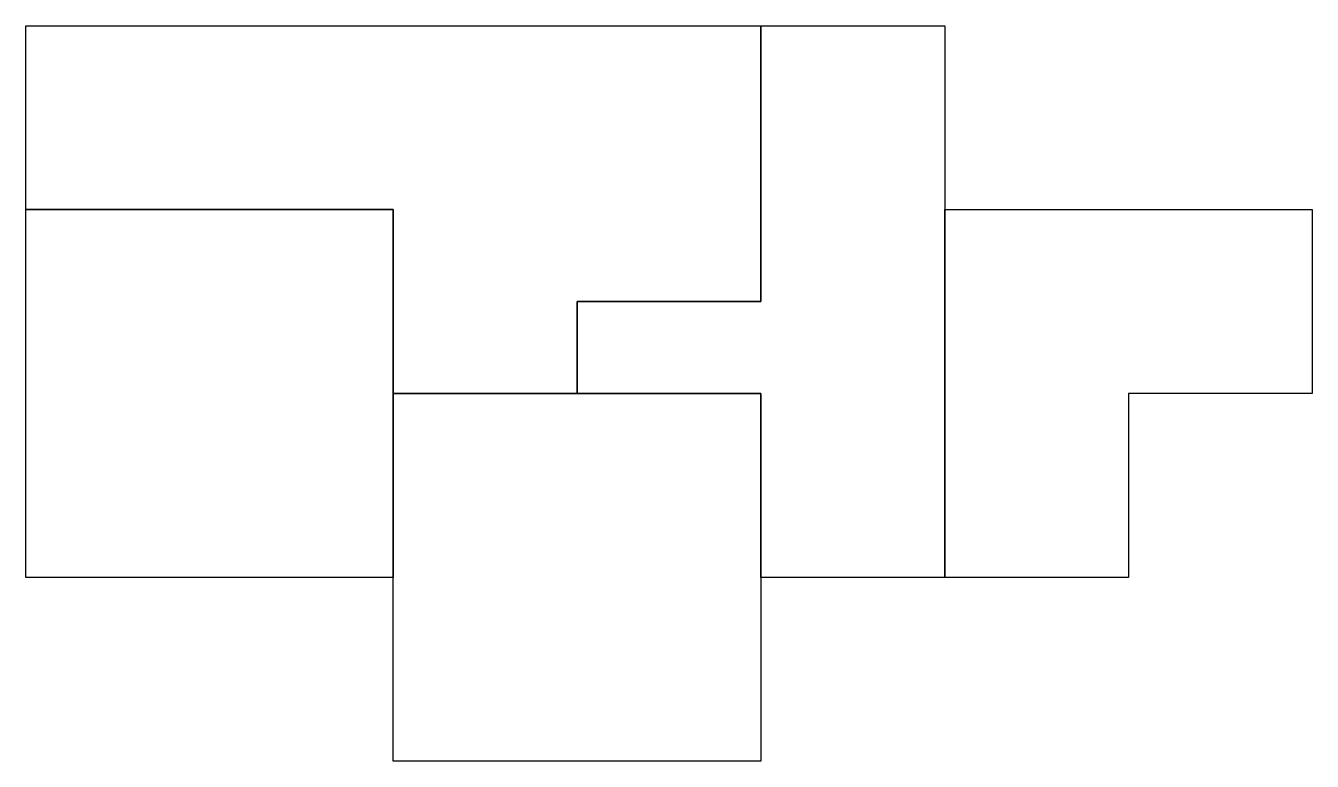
# Model space of a CAD drawing. Header units: metres. Extents: x 2000 to 9000, y 1000 to 5000.
import ezdxf

# ---------------------------------------------------------------- set-up
doc = ezdxf.new("R2010")
doc.units = ezdxf.units.M

msp = doc.modelspace()

# ---------------------------------------------------------------- linework, layer by layer
at = {"layer": 'Room_1'}
msp.add_lwpolyline([(6000, 3500), (6000, 5000), (7000, 5000), (7000, 2000), (6000, 2000), (6000, 3000), (5000, 3000), (5000, 3500)], close=True, dxfattribs=at)
at = {"layer": 'Room_2'}
msp.add_lwpolyline([(4000, 4000), (4000, 2000), (2000, 2000), (2000, 4000)], close=True, dxfattribs=at)
at = {"layer": 'Room_3'}
msp.add_lwpolyline([(6000, 3000), (6000, 1000), (4000, 1000), (4000, 3000)], close=True, dxfattribs=at)
at = {"layer": 'Room_4'}
msp.add_lwpolyline([(6000, 5000), (6000, 3500), (5000, 3500), (5000, 3000), (4000, 3000), (4000, 4000), (2000, 4000), (2000, 5000)], close=True, dxfattribs=at)
at = {"layer": 'Room_5'}
msp.add_lwpolyline([(9000, 4000), (9000, 3000), (8000, 3000), (8000, 2000), (7000, 2000), (7000, 4000)], close=True, dxfattribs=at)

doc.saveas('drawing.dxf')
